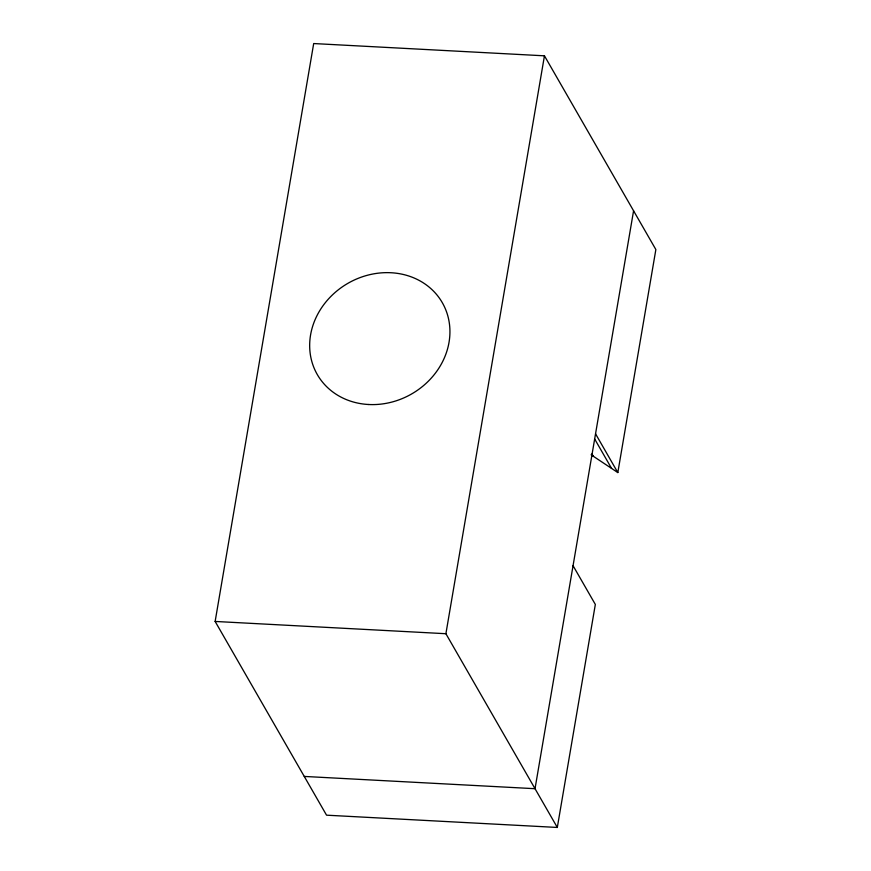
<?xml version="1.0" encoding="UTF-8"?>
<svg xmlns="http://www.w3.org/2000/svg" width="871" height="871" viewBox="0 0 871 871"><rect width="100%" height="100%" fill="white"/><g stroke="black" fill="none" stroke-linecap="round" stroke-linejoin="round"><path stroke-width="1.31" d="M573.053 565.693L595.339 604.441L557.309 827.45L326.549 815.18L215.137 621.448L313.691 43.55L544.451 55.82L655.863 249.552L617.822 472.572L591.104 454.793M557.309 827.45L445.898 633.718L544.451 55.82M633.576 210.804L535.023 788.701L304.262 776.431M215.137 621.448L445.898 633.718M595.546 433.823L617.822 472.572M594.708 439.071L611.584 468.424M591.91 453.878L593.26 456.23M368.575 404.503A72.097 63.833 -29.9 0 0 445.375 308.867A72.097 63.833 -29.9 0 0 325.471 302.487A72.097 63.833 -29.9 0 0 368.575 404.503"/></g></svg>
